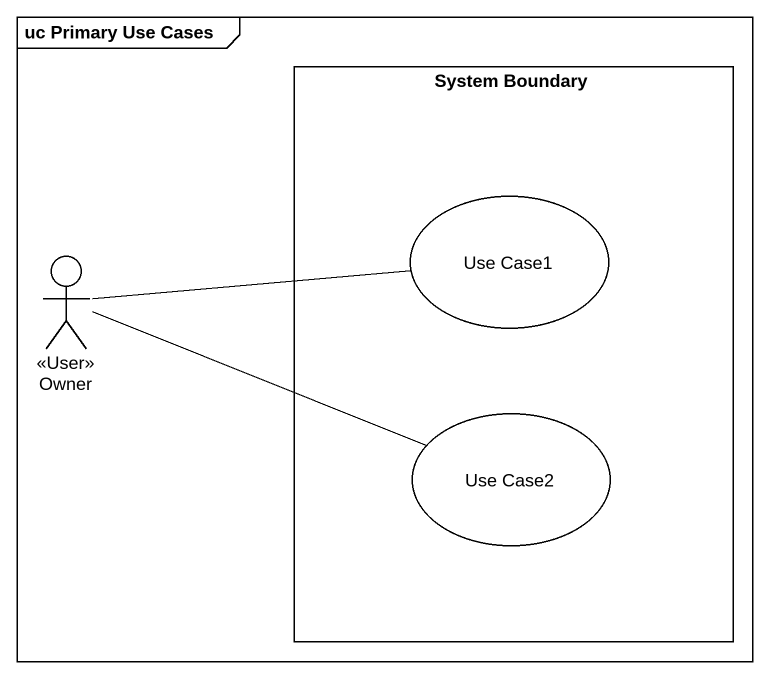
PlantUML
@startuml
mainframe uc Primary Use Cases
rectangle "System Boundary" as System_Boundary {
  usecase "Use Case1" as Use_Case1
  usecase "Use Case2" as Use_Case2
}
actor Owner <<User>>
Owner -right- Use_Case1
Owner -right- Use_Case2
@enduml
